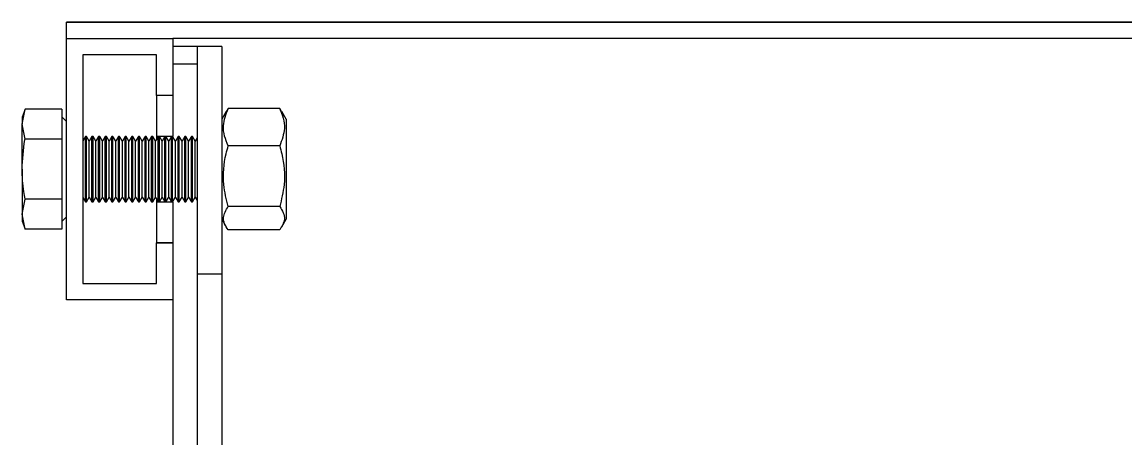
# Model space of a CAD drawing. Header units: millimetres. Extents: x 118 to 1056, y 18 to 712.
# Drawn here: x 210 to 345.2, y 654.7 to 705.7 of the extents above; entities that cross this region are included whole.
import ezdxf

# ---------------------------------------------------------------- set-up
doc = ezdxf.new("R2010")
doc.units = ezdxf.units.MM

msp = doc.modelspace()

# ---------------------------------------------------------------- linework, layer by layer
at = {"color": 7, "linetype": 'Continuous', "lineweight": 25}
for p, q in [((215.44621, 705.69706), (215.44621, 705.70773)), ((215.44621, 705.70773), (433.44621, 705.70773)), ((433.44621, 705.69706), (215.44621, 705.69706)), ((215.44621, 703.70613), (215.44621, 705.69706)), ((215.44621, 703.70613), (215.44621, 703.70594)), ((215.44621, 703.70594), (228.44621, 703.70594)), ((215.44621, 671.70593), (215.44621, 703.70594)), ((228.44621, 703.70613), (228.44621, 703.70594)), ((228.44621, 703.70594), (228.44621, 696.70594)), ((433.44621, 703.69706), (228.44621, 703.69706)), ((217.44621, 701.70593), (217.44621, 673.70594)), ((226.44621, 701.70593), (217.44621, 701.70593)), ((226.44621, 696.70594), (226.44621, 701.70593)), ((231.44621, 702.70663), (228.44621, 702.70663)), ((234.44621, 702.70663), (231.44621, 702.70663)), ((231.44621, 702.70663), (231.44621, 674.84294)), ((234.44621, 702.70663), (234.44621, 674.84294)), ((231.44621, 700.57033), (228.44621, 700.57033)), ((226.44621, 696.70594), (226.44621, 691.30844)), ((228.44621, 696.70594), (226.44621, 696.70594)), ((228.44621, 696.70594), (228.44621, 691.68724)), ((210.3546, 695.0563), (209.99621, 694.07164)), ((209.99621, 693.21889), (210.3546, 695.0563)), ((214.84621, 695.0563), (210.3546, 695.0563)), ((214.84621, 695.0563), (214.84621, 693.61857)), ((235.24327, 695.14562), (235.00111, 694.73521)), ((241.54914, 695.14562), (235.24327, 695.14562)), ((241.72703, 694.737), (241.54914, 695.14562)), ((209.99621, 694.07164), (209.99621, 693.21889)), ((215.44621, 693.52163), (214.84621, 694.12163)), ((214.84621, 693.61857), (214.84621, 692.81919)), ((234.97619, 694.74959), (234.44621, 693.83164)), ((242.34621, 693.83164), (241.79938, 694.77877)), ((242.34621, 693.83164), (242.34621, 681.58163)), ((210.3546, 691.38147), (209.99621, 693.21889)), ((209.99621, 687.70663), (209.99621, 693.21889)), ((214.84621, 692.81919), (214.84621, 691.38147)), ((214.84621, 691.38147), (210.3546, 691.38147)), ((214.84621, 691.38147), (214.84621, 688.50601)), ((217.74631, 691.70663), (217.44621, 691.18684)), ((217.88161, 691.70663), (217.74631, 691.70663)), ((217.74631, 687.70663), (217.74631, 691.70663)), ((218.21986, 691.12077), (217.88161, 691.70663)), ((217.88161, 687.70663), (217.88161, 691.70663)), ((218.55811, 691.70663), (218.21986, 691.12077)), ((218.21986, 687.70663), (218.21986, 691.12077)), ((218.69341, 691.70663), (218.55811, 691.70663)), ((218.55811, 687.70663), (218.55811, 691.70663)), ((219.03166, 691.12077), (218.69341, 691.70663)), ((218.69341, 687.70663), (218.69341, 691.70663)), ((219.36991, 691.70663), (219.03166, 691.12077)), ((219.03166, 687.70663), (219.03166, 691.12077)), ((219.50521, 691.70663), (219.36991, 691.70663)), ((219.36991, 687.70663), (219.36991, 691.70663)), ((219.84346, 691.12077), (219.50521, 691.70663)), ((219.50521, 687.70663), (219.50521, 691.70663)), ((220.18171, 691.70663), (219.84346, 691.12077)), ((219.84346, 687.70663), (219.84346, 691.12077)), ((220.31701, 691.70663), (220.18171, 691.70663)), ((220.18171, 687.70663), (220.18171, 691.70663)), ((220.65526, 691.12077), (220.31701, 691.70663)), ((220.31701, 687.70663), (220.31701, 691.70663)), ((220.99351, 691.70663), (220.65526, 691.12077)), ((220.65526, 687.70663), (220.65526, 691.12077)), ((221.12881, 691.70663), (220.99351, 691.70663)), ((220.99351, 687.70663), (220.99351, 691.70663)), ((221.46706, 691.12077), (221.12881, 691.70663)), ((221.12881, 687.70663), (221.12881, 691.70663)), ((221.80531, 691.70663), (221.46706, 691.12077)), ((221.46706, 687.70663), (221.46706, 691.12077)), ((221.94061, 691.70663), (221.80531, 691.70663)), ((221.80531, 687.70663), (221.80531, 691.70663)), ((222.27886, 691.12077), (221.94061, 691.70663)), ((221.94061, 687.70663), (221.94061, 691.70663)), ((222.61711, 691.70663), (222.27886, 691.12077)), ((222.27886, 687.70663), (222.27886, 691.12077)), ((222.75241, 691.70663), (222.61711, 691.70663)), ((222.61711, 687.70663), (222.61711, 691.70663)), ((223.09066, 691.12077), (222.75241, 691.70663)), ((222.75241, 687.70663), (222.75241, 691.70663)), ((223.42891, 691.70663), (223.09066, 691.12077)), ((223.09066, 687.70663), (223.09066, 691.12077)), ((223.56421, 691.70663), (223.42891, 691.70663)), ((223.42891, 687.70663), (223.42891, 691.70663)), ((223.90246, 691.12077), (223.56421, 691.70663)), ((223.56421, 687.70663), (223.56421, 691.70663)), ((224.24071, 691.70663), (223.90246, 691.12077)), ((223.90246, 687.70663), (223.90246, 691.12077)), ((224.37601, 691.70663), (224.24071, 691.70663)), ((224.24071, 687.70663), (224.24071, 691.70663)), ((224.71426, 691.12077), (224.37601, 691.70663)), ((224.37601, 687.70663), (224.37601, 691.70663)), ((225.05251, 691.70663), (224.71426, 691.12077)), ((224.71426, 687.70663), (224.71426, 691.12077)), ((225.18781, 691.70663), (225.05251, 691.70663)), ((225.05251, 687.70663), (225.05251, 691.70663)), ((225.52606, 691.12077), (225.18781, 691.70663)), ((225.18781, 687.70663), (225.18781, 691.70663)), ((225.86431, 691.70663), (225.52606, 691.12077)), ((225.52606, 687.70663), (225.52606, 691.12077)), ((225.99961, 691.70663), (225.86431, 691.70663)), ((225.86431, 687.70663), (225.86431, 691.70663)), ((226.33786, 691.12077), (225.99961, 691.70663)), ((225.99961, 687.70663), (225.99961, 691.70663)), ((226.67611, 691.70663), (226.33786, 691.12077)), ((226.33786, 687.70663), (226.33786, 691.12077)), ((226.67611, 691.70663), (226.44621, 691.70663)), ((226.81141, 691.70663), (226.67611, 691.70663)), ((226.67611, 687.70663), (226.67611, 691.70663)), ((227.14966, 691.12077), (226.81141, 691.70663)), ((227.48791, 691.70663), (226.81141, 691.70663)), ((226.81141, 687.70663), (226.81141, 691.70663)), ((227.48791, 691.70663), (227.14966, 691.12077)), ((227.14966, 687.70663), (227.14966, 691.12077)), ((227.62321, 691.70663), (227.48791, 691.70663)), ((227.48791, 687.70663), (227.48791, 691.70663)), ((227.96146, 691.12077), (227.62321, 691.70663)), ((228.29971, 691.70663), (227.62321, 691.70663)), ((227.62321, 687.70663), (227.62321, 691.70663)), ((228.29971, 691.70663), (227.96146, 691.12077)), ((227.96146, 687.70663), (227.96146, 691.12077)), ((228.43501, 691.70663), (228.29971, 691.70663)), ((228.29971, 687.70663), (228.29971, 691.70663)), ((228.77326, 691.12077), (228.43501, 691.70663)), ((228.44621, 691.70663), (228.43501, 691.70663)), ((228.43501, 687.70663), (228.43501, 691.70663)), ((229.11151, 691.70663), (228.77326, 691.12077)), ((228.77326, 687.70663), (228.77326, 691.12077)), ((229.24681, 691.70663), (229.11151, 691.70663)), ((229.11151, 687.70663), (229.11151, 691.70663)), ((229.58506, 691.12077), (229.24681, 691.70663)), ((229.24681, 687.70663), (229.24681, 691.70663)), ((229.92331, 691.70663), (229.58506, 691.12077)), ((229.58506, 687.70663), (229.58506, 691.12077)), ((230.05861, 691.70663), (229.92331, 691.70663)), ((229.92331, 687.70663), (229.92331, 691.70663)), ((230.39686, 691.12077), (230.05861, 691.70663)), ((230.05861, 687.70663), (230.05861, 691.70663)), ((230.73511, 691.70663), (230.39686, 691.12077)), ((230.39686, 687.70663), (230.39686, 691.12077)), ((230.87041, 691.70663), (230.73511, 691.70663)), ((230.73511, 687.70663), (230.73511, 691.70663)), ((231.20866, 691.12077), (230.87041, 691.70663)), ((230.87041, 687.70663), (230.87041, 691.70663)), ((231.44621, 691.53221), (231.20866, 691.12077)), ((231.20866, 687.70663), (231.20866, 691.12077)), ((241.54914, 690.56234), (235.24327, 690.56234)), ((214.84621, 688.50601), (214.84621, 686.90726)), ((209.99621, 687.70663), (209.99621, 682.19438)), ((214.84621, 686.90726), (214.84621, 684.0318)), ((217.74631, 683.70663), (217.74631, 687.70663)), ((217.88161, 683.70663), (217.88161, 687.70663)), ((218.21986, 684.29249), (218.21986, 687.70663)), ((218.55811, 683.70663), (218.55811, 687.70663)), ((218.69341, 683.70663), (218.69341, 687.70663)), ((219.03166, 684.29249), (219.03166, 687.70663)), ((219.36991, 683.70663), (219.36991, 687.70663)), ((219.50521, 683.70663), (219.50521, 687.70663)), ((219.84346, 684.29249), (219.84346, 687.70663)), ((220.18171, 683.70663), (220.18171, 687.70663)), ((220.31701, 683.70663), (220.31701, 687.70663)), ((220.65526, 684.29249), (220.65526, 687.70663)), ((220.99351, 683.70663), (220.99351, 687.70663)), ((221.12881, 683.70663), (221.12881, 687.70663)), ((221.46706, 684.29249), (221.46706, 687.70663)), ((221.80531, 683.70663), (221.80531, 687.70663)), ((221.94061, 683.70663), (221.94061, 687.70663)), ((222.27886, 684.29249), (222.27886, 687.70663)), ((222.61711, 683.70663), (222.61711, 687.70663)), ((222.75241, 683.70663), (222.75241, 687.70663)), ((223.09066, 684.29249), (223.09066, 687.70663)), ((223.42891, 683.70663), (223.42891, 687.70663)), ((223.56421, 683.70663), (223.56421, 687.70663)), ((223.90246, 684.29249), (223.90246, 687.70663)), ((224.24071, 683.70663), (224.24071, 687.70663)), ((224.37601, 683.70663), (224.37601, 687.70663)), ((224.71426, 684.29249), (224.71426, 687.70663)), ((225.05251, 683.70663), (225.05251, 687.70663)), ((225.18781, 683.70663), (225.18781, 687.70663)), ((225.52606, 684.29249), (225.52606, 687.70663)), ((225.86431, 683.70663), (225.86431, 687.70663)), ((225.99961, 683.70663), (225.99961, 687.70663)), ((226.33786, 684.29249), (226.33786, 687.70663)), ((226.67611, 683.70663), (226.67611, 687.70663)), ((226.81141, 683.70663), (226.81141, 687.70663)), ((227.14966, 684.29249), (227.14966, 687.70663)), ((227.48791, 683.70663), (227.48791, 687.70663)), ((227.62321, 683.70663), (227.62321, 687.70663)), ((227.96146, 684.29249), (227.96146, 687.70663)), ((228.29971, 683.70663), (228.29971, 687.70663)), ((228.43501, 683.70663), (228.43501, 687.70663)), ((228.77326, 684.29249), (228.77326, 687.70663)), ((229.11151, 683.70663), (229.11151, 687.70663)), ((229.24681, 683.70663), (229.24681, 687.70663)), ((229.58506, 684.29249), (229.58506, 687.70663)), ((229.92331, 683.70663), (229.92331, 687.70663)), ((230.05861, 683.70663), (230.05861, 687.70663)), ((230.39686, 684.29249), (230.39686, 687.70663)), ((230.73511, 683.70663), (230.73511, 687.70663)), ((230.87041, 683.70663), (230.87041, 687.70663)), ((231.20866, 684.29249), (231.20866, 687.70663)), ((217.44621, 684.22642), (217.74631, 683.70663)), ((217.88161, 683.70663), (218.21986, 684.29249)), ((218.21986, 684.29249), (218.55811, 683.70663)), ((218.69341, 683.70663), (219.03166, 684.29249)), ((219.03166, 684.29249), (219.36991, 683.70663)), ((219.50521, 683.70663), (219.84346, 684.29249)), ((219.84346, 684.29249), (220.18171, 683.70663)), ((220.31701, 683.70663), (220.65526, 684.29249)), ((220.65526, 684.29249), (220.99351, 683.70663)), ((221.12881, 683.70663), (221.46706, 684.29249)), ((221.46706, 684.29249), (221.80531, 683.70663)), ((221.94061, 683.70663), (222.27886, 684.29249)), ((222.27886, 684.29249), (222.61711, 683.70663)), ((222.75241, 683.70663), (223.09066, 684.29249)), ((223.09066, 684.29249), (223.42891, 683.70663)), ((223.56421, 683.70663), (223.90246, 684.29249)), ((223.90246, 684.29249), (224.24071, 683.70663)), ((224.37601, 683.70663), (224.71426, 684.29249)), ((224.71426, 684.29249), (225.05251, 683.70663)), ((225.18781, 683.70663), (225.52606, 684.29249)), ((225.52606, 684.29249), (225.86431, 683.70663)), ((225.99961, 683.70663), (226.33786, 684.29249)), ((226.33786, 684.29249), (226.67611, 683.70663)), ((226.81141, 683.70663), (227.14966, 684.29249)), ((227.14966, 684.29249), (227.48791, 683.70663)), ((227.62321, 683.70663), (227.96146, 684.29249)), ((227.96146, 684.29249), (228.29971, 683.70663)), ((228.43501, 683.70663), (228.77326, 684.29249)), ((228.77326, 684.29249), (229.11151, 683.70663)), ((229.24681, 683.70663), (229.58506, 684.29249)), ((229.58506, 684.29249), (229.92331, 683.70663)), ((230.05861, 683.70663), (230.39686, 684.29249)), ((230.39686, 684.29249), (230.73511, 683.70663)), ((230.87041, 683.70663), (231.20866, 684.29249)), ((231.20866, 684.29249), (231.44621, 683.88104)), ((209.99621, 682.19438), (210.3546, 684.0318)), ((214.84621, 684.0318), (210.3546, 684.0318)), ((214.84621, 684.0318), (214.84621, 682.59408)), ((217.74631, 683.70663), (217.88161, 683.70663)), ((218.55811, 683.70663), (218.69341, 683.70663)), ((219.36991, 683.70663), (219.50521, 683.70663)), ((220.18171, 683.70663), (220.31701, 683.70663)), ((220.99351, 683.70663), (221.12881, 683.70663)), ((221.80531, 683.70663), (221.94061, 683.70663)), ((222.61711, 683.70663), (222.75241, 683.70663)), ((223.42891, 683.70663), (223.56421, 683.70663)), ((224.24071, 683.70663), (224.37601, 683.70663)), ((225.05251, 683.70663), (225.18781, 683.70663)), ((225.86431, 683.70663), (225.99961, 683.70663)), ((226.44621, 684.10483), (226.44621, 678.71679)), ((226.44621, 683.70663), (226.67611, 683.70663)), ((226.67611, 683.70663), (226.81141, 683.70663)), ((226.81141, 683.70663), (227.48791, 683.70663)), ((227.48791, 683.70663), (227.62321, 683.70663)), ((227.62321, 683.70663), (228.29971, 683.70663)), ((228.29971, 683.70663), (228.43501, 683.70663)), ((228.43501, 683.70663), (228.44621, 683.70663)), ((228.44621, 683.72603), (228.44621, 678.71365)), ((229.11151, 683.70663), (229.24681, 683.70663)), ((229.92331, 683.70663), (230.05861, 683.70663)), ((230.73511, 683.70663), (230.87041, 683.70663)), ((241.54914, 683.12336), (235.24327, 683.12336)), ((210.3546, 680.35696), (209.99621, 682.19438)), ((209.99621, 682.19438), (209.99621, 681.34163)), ((214.84621, 682.59408), (214.84621, 681.79469)), ((214.84621, 681.29164), (215.44621, 681.89163)), ((214.84621, 681.79469), (214.84621, 680.35696)), ((234.44621, 681.58163), (234.97619, 680.66367)), ((241.79938, 680.6345), (242.34621, 681.58163)), ((209.99621, 681.34163), (210.3546, 680.35696)), ((214.84621, 680.35696), (210.3546, 680.35696)), ((241.54914, 680.26765), (235.24327, 680.26765)), ((226.44621, 678.71679), (228.44621, 678.71679)), ((226.44621, 678.7152), (226.44621, 678.70593)), ((226.44621, 673.70594), (226.44621, 678.70593)), ((226.44621, 678.70593), (228.44621, 678.70593)), ((228.44621, 678.71365), (228.44621, 678.70593)), ((228.44621, 678.70593), (228.44621, 671.70593)), ((234.44621, 674.84294), (231.44621, 674.84294)), ((231.44621, 674.84294), (231.44621, 629.07053)), ((234.44621, 674.84294), (234.44621, 606.67782)), ((217.44621, 673.70594), (226.44621, 673.70594)), ((228.44621, 671.70593), (215.44621, 671.70593)), ((228.44621, 671.70593), (228.44621, 605.58127))]:
    msp.add_line(p, q, dxfattribs=at)
for points, knots in [([(235.24327, 690.56234), (235.07689, 690.9599), (234.74051, 691.76364), (234.55383, 693.3235), (234.97631, 694.44007), (235.24327, 695.14562)], [0, 0, 0, 0, 0.264863102, 0.535468048, 1, 1, 1, 1]), ([(241.54914, 695.14562), (241.71553, 694.74807), (242.05191, 693.94434), (242.23858, 692.38446), (241.8161, 691.26789), (241.54914, 690.56234)], [0, 0, 0, 0, 0.264861942, 0.535468459, 1, 1, 1, 1]), ([(209.99621, 687.70663), (210.06174, 688.90548), (210.12909, 690.13759), (210.34867, 691.34877), (210.3546, 691.38147)], [0, 0, 0, 0, 0.9730032731, 1, 1, 1, 1]), ([(235.24327, 683.12336), (235.02292, 684.01347), (234.49713, 686.13746), (234.73277, 688.70229), (235.15551, 690.24256), (235.24327, 690.56234)], [0, 0, 0, 0, 0.363714418, 0.867899481, 1, 1, 1, 1]), ([(241.54914, 690.56234), (241.63691, 690.24256), (242.05965, 688.70229), (242.29528, 686.13746), (241.76949, 684.01347), (241.54914, 683.12336)], [0, 0, 0, 0, 0.132100519, 0.636285582, 1, 1, 1, 1]), ([(210.3546, 684.0318), (210.30081, 684.33898), (210.08829, 685.55282), (210.03558, 686.78573), (209.99621, 687.70663)], [0, 0, 0, 0, 0.25306645, 1, 1, 1, 1]), ([(235.24327, 680.26765), (235.07689, 680.51535), (234.74051, 681.01613), (234.55383, 681.98806), (234.97631, 682.68376), (235.24327, 683.12336)], [0, 0, 0, 0, 0.264861928, 0.535467854, 1, 1, 1, 1]), ([(241.54914, 683.12336), (241.71553, 682.87565), (242.05191, 682.37486), (242.23858, 681.40296), (241.81611, 680.70726), (241.54914, 680.26765)], [0, 0, 0, 0, 0.264862673, 0.535468309, 1, 1, 1, 1])]:
    msp.add_open_spline(points, degree=3, knots=knots, dxfattribs=at)

doc.saveas('drawing.dxf')
